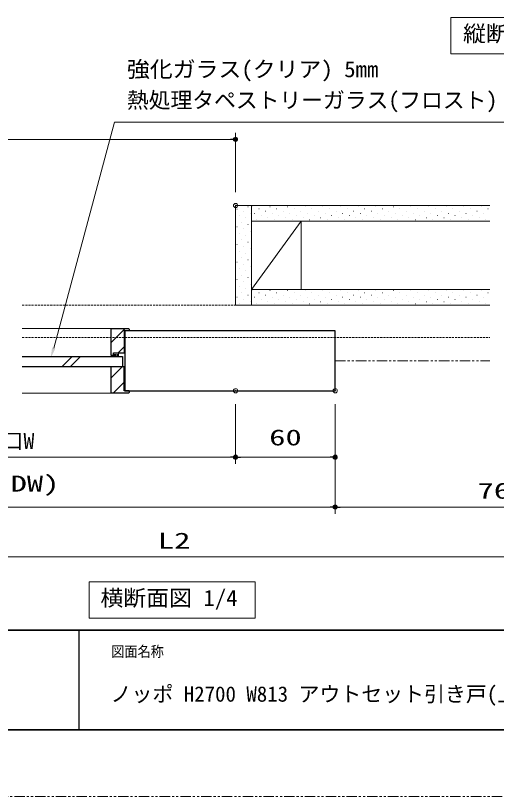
# Model space of a CAD drawing. Units: millimetres, scale not verified. Extents: x -1306 to 1306, y -607 to 607.
# Drawn here: x -931 to -641.4, y -594 to -124.1 of the extents above; entities that cross this region are included whole.
import ezdxf
from ezdxf.enums import TextEntityAlignment as Align

# ---------------------------------------------------------------- set-up
doc = ezdxf.new("R2010")
doc.units = ezdxf.units.MM
doc.header["$LTSCALE"] = 5
doc.header["$PDMODE"] = 32
doc.header["$PDSIZE"] = 2.5
doc.linetypes.add('USER1', pattern=[2.5, 1.25, -0.25, 0.25, -0.25, 0.25, -0.25])
doc.linetypes.add('USER2', pattern=[0.375, 0.25, -0.125])
for name, color, linetype, lineweight in [('0-1_線(黄)', 2, 'Continuous', 15), ('0-3_陰線', 4, 'USER1', 9), ('0-8_二点鎖線', 4, 'USER1', 9), ('0-B_点線(水)', 4, 'USER2', 9), ('0-D_線(白)', 7, 'Continuous', 30), ('1-0_線(水)', 4, 'Continuous', 9), ('1-1_寸法線', 3, 'Continuous', 13), ('1-2_ハッチング', 6, 'Continuous', 9), ('1-4_DEFPOINTS', 7, 'Continuous', 5), ('1-5_0', 3, 'Continuous', 25), ('1-7_図面枠', 7, 'Continuous', 35)]:
    doc.layers.add(name, color=color, linetype=linetype, lineweight=lineweight)
doc.styles.add('ＭＳ ゴシック', font='')
doc.styles.get('ＭＳ ゴシック').set_extended_font_data('MS Gothic')

# ---------------------------------------------------------------- blocks, each defined once
blk = doc.blocks.new('_DOT')
at = {"layer": '1-5_0'}
blk.add_line((-2.5, 0), (-5, 0), dxfattribs=at)
for points in [[(0, 0), (-2.5, 0), (-2.48, 0.313)], [(0, 0), (-2.48, -0.313), (-2.5, 0)], [(0, 0), (-2.48, 0.313), (-2.421, 0.622)], [(0, 0), (-2.421, -0.622), (-2.48, -0.313)], [(0, 0), (-2.421, 0.622), (-2.324, 0.92)], [(0, 0), (-2.324, -0.92), (-2.421, -0.622)], [(0, 0), (-2.324, 0.92), (-2.191, 1.204)], [(0, 0), (-2.191, -1.204), (-2.324, -0.92)], [(0, 0), (-2.191, 1.204), (-2.023, 1.469)], [(0, 0), (-2.023, -1.469), (-2.191, -1.204)], [(0, 0), (-2.023, 1.469), (-1.822, 1.711)], [(0, 0), (-1.822, -1.711), (-2.023, -1.469)], [(0, 0), (-1.822, 1.711), (-1.594, 1.926)], [(0, 0), (-1.594, -1.926), (-1.822, -1.711)], [(0, 0), (-1.594, 1.926), (-1.34, 2.111)], [(0, 0), (-1.34, -2.111), (-1.594, -1.926)], [(0, 0), (-1.34, 2.111), (-1.064, 2.262)], [(0, 0), (-1.064, -2.262), (-1.34, -2.111)], [(0, 0), (-1.064, 2.262), (-0.773, 2.378)], [(0, 0), (-0.773, -2.378), (-1.064, -2.262)], [(0, 0), (-0.773, 2.378), (-0.468, 2.456)], [(0, 0), (-0.468, -2.456), (-0.773, -2.378)], [(0, 0), (-0.468, 2.456), (-0.157, 2.495)], [(0, 0), (-0.157, -2.495), (-0.468, -2.456)], [(0, 0), (-0.157, 2.495), (0.157, 2.495)], [(0, 0), (0.157, -2.495), (-0.157, -2.495)], [(0, 0), (0.157, 2.495), (0.468, 2.456)], [(0, 0), (0.468, 2.456), (0.773, 2.378)], [(0, 0), (0.773, 2.378), (1.064, 2.262)], [(0, 0), (1.064, 2.262), (1.34, 2.111)], [(0, 0), (1.34, 2.111), (1.594, 1.926)], [(0, 0), (1.594, 1.926), (1.822, 1.711)], [(0, 0), (1.822, 1.711), (2.023, 1.469)], [(0, 0), (2.023, 1.469), (2.191, 1.204)], [(0, 0), (2.191, 1.204), (2.324, 0.92)], [(0, 0), (2.324, 0.92), (2.421, 0.622)], [(0, 0), (2.421, 0.622), (2.48, 0.313)], [(0, 0), (2.48, 0.313), (2.5, 0)], [(0, 0), (0.468, -2.456), (0.157, -2.495)], [(0, 0), (0.773, -2.378), (0.468, -2.456)], [(0, 0), (1.064, -2.262), (0.773, -2.378)], [(0, 0), (1.34, -2.111), (1.064, -2.262)], [(0, 0), (1.594, -1.926), (1.34, -2.111)], [(0, 0), (1.822, -1.711), (1.594, -1.926)], [(0, 0), (2.023, -1.469), (1.822, -1.711)], [(0, 0), (2.191, -1.204), (2.023, -1.469)], [(0, 0), (2.324, -0.92), (2.191, -1.204)], [(0, 0), (2.421, -0.622), (2.324, -0.92)], [(0, 0), (2.48, -0.313), (2.421, -0.622)], [(0, 0), (2.5, 0), (2.48, -0.313)]]:
    blk.add_solid(points, dxfattribs=at)

msp = doc.modelspace()

# ---------------------------------------------------------------- linework, layer by layer
at = {"layer": '0-1_線(黄)'}
for p, q in [((-798.483, -298.393), (-798.483, -238.393)), ((-798.483, -238.393), (-645.414, -238.393)), ((-788.983, -298.393), (-788.983, -238.393)), ((-788.983, -288.893), (-758.983, -247.893)), ((-788.983, -247.893), (-645.414, -247.893)), ((-758.983, -288.893), (-758.983, -247.893)), ((-645.414, -288.893), (-788.983, -288.893)), ((-645.414, -298.393), (-798.483, -298.393))]:
    msp.add_line(p, q, dxfattribs=at)
for points in [[(-668.904, -125.291), (-567.228, -125.291), (-567.228, -147.126), (-668.904, -147.126)], [(-886.564, -464.893), (-786.716, -464.893), (-786.716, -486.728), (-886.564, -486.728)]]:
    msp.add_lwpolyline(points, close=True, dxfattribs=at)
at = {"layer": '0-3_陰線'}
msp.add_line((387.036, -594), (-1292.964, -594), dxfattribs=at)
at = {"layer": '0-8_二点鎖線'}
msp.add_line((-738.483, -331.893), (-645.414, -331.893), dxfattribs=at)
at = {"layer": '0-B_点線(水)'}
for p, q in [((-926.956, -298.393), (-798.483, -298.393)), ((-926.956, -317.893), (-645.414, -317.893))]:
    msp.add_line(p, q, dxfattribs=at)
at = {"layer": '0-B_点線(水)', "color": 6}
for p, q in [((-871.953, -329.193), (-871.953, -327.093)), ((-871.328, -329.193), (-871.328, -327.093)), ((-870.703, -329.193), (-870.703, -327.093)), ((-870.078, -329.193), (-870.078, -327.093)), ((-869.453, -329.193), (-869.453, -327.093))]:
    msp.add_line(p, q, dxfattribs=at)
at = {"layer": '0-D_線(白)'}
for p, q in [((-865.237, -313.893), (-865.237, -349.893)), ((-862.987, -312.393), (-862.487, -312.893)), ((-862.487, -312.893), (-862.487, -313.893)), ((-926.956, -329.193), (-866.487, -329.193)), ((-866.487, -329.193), (-866.487, -335.193)), ((-926.956, -335.193), (-866.487, -335.193)), ((-862.987, -351.393), (-862.487, -350.893)), ((-862.487, -349.893), (-862.487, -350.893))]:
    msp.add_line(p, q, dxfattribs=at)
for points in [[(-871.987, -328.593), (-873.487, -328.593), (-873.487, -312.393), (-862.987, -312.393)], [(-862.487, -313.893), (-865.487, -313.893), (-865.487, -327.093)], [(-865.237, -349.893), (-738.483, -349.893), (-738.483, -313.893), (-865.237, -313.893)], [(-871.987, -328.593), (-871.987, -327.093), (-865.487, -327.093)], [(-871.987, -328.593), (-871.987, -327.093), (-868.987, -327.093)], [(-862.987, -351.393), (-873.487, -351.393), (-873.487, -335.193), (-865.487, -335.193)], [(-862.487, -349.893), (-865.487, -349.893), (-865.487, -335.193)]]:
    msp.add_lwpolyline(points, dxfattribs=at)
at = {"layer": '1-0_線(水)'}
for p, q in [((-926.956, -312.393), (-873.487, -312.393)), ((-871.987, -328.593), (-871.987, -329.193)), ((-868.987, -327.093), (-868.987, -329.193)), ((-902.866, -335.193), (-896.866, -329.193)), ((-897.866, -335.193), (-891.866, -329.193)), ((-926.956, -351.393), (-871.464, -351.393))]:
    msp.add_line(p, q, dxfattribs=at)
at = {"layer": '1-1_寸法線'}
for p, q in [((-798.483, -230.393), (-798.483, -194.624)), ((-1097.424, -198.624), (-801.483, -198.624)), ((-798.483, -357.893), (-798.483, -393.893)), ((-798.483, -357.893), (-798.483, -393.893)), ((-738.483, -357.893), (-738.483, -393.893)), ((-738.483, -357.893), (-738.483, -423.893)), ((-738.483, -357.893), (-738.483, -423.893)), ((-1097.424, -389.893), (-801.483, -389.893)), ((-795.483, -389.893), (-741.483, -389.893)), ((-1120.424, -419.893), (-741.483, -419.893)), ((-735.483, -419.893), (-540.997, -419.893)), ((-1131.424, -449.893), (-540.997, -449.893))]:
    msp.add_line(p, q, dxfattribs=at)
msp.add_lwpolyline([(-615.76, -188.326), (-871.323, -188.326), (-907.997, -324.221)], dxfattribs=at)
msp.add_solid([(-909.794, -329.945), (-908.991, -323.909), (-907.003, -324.533)], dxfattribs=at)
at = {"layer": '1-2_ハッチング'}
for p, q in [((-791.012, -239.268), (-790.962, -239.268)), ((-788.361, -239.15), (-788.311, -239.15)), ((-777.754, -239.15), (-777.704, -239.15)), ((-767.147, -239.15), (-767.097, -239.15)), ((-756.541, -239.15), (-756.491, -239.15)), ((-745.934, -239.15), (-745.884, -239.15)), ((-735.328, -239.15), (-735.278, -239.15)), ((-724.721, -239.15), (-724.671, -239.15)), ((-714.114, -239.15), (-714.064, -239.15)), ((-703.508, -239.15), (-703.458, -239.15)), ((-692.901, -239.15), (-692.851, -239.15)), ((-682.295, -239.15), (-682.245, -239.15)), ((-671.688, -239.15), (-671.638, -239.15)), ((-661.081, -239.15), (-661.031, -239.15)), ((-650.475, -239.15), (-650.425, -239.15)), ((-797.641, -240.594), (-797.591, -240.594)), ((-793.664, -241.92), (-793.614, -241.92)), ((-789.686, -243.246), (-789.636, -243.246)), ((-787.035, -243.127), (-786.985, -243.127)), ((-784.383, -240.476), (-784.333, -240.476)), ((-780.406, -241.801), (-780.356, -241.801)), ((-776.428, -243.127), (-776.378, -243.127)), ((-773.777, -240.476), (-773.727, -240.476)), ((-769.799, -241.801), (-769.749, -241.801)), ((-765.822, -243.127), (-765.772, -243.127)), ((-763.17, -240.476), (-763.12, -240.476)), ((-759.192, -241.801), (-759.142, -241.801)), ((-755.215, -243.127), (-755.165, -243.127)), ((-752.563, -240.476), (-752.513, -240.476)), ((-748.586, -241.801), (-748.536, -241.801)), ((-744.608, -243.127), (-744.558, -243.127)), ((-741.957, -240.476), (-741.907, -240.476)), ((-737.979, -241.801), (-737.929, -241.801)), ((-734.002, -243.127), (-733.952, -243.127)), ((-731.35, -240.476), (-731.3, -240.476)), ((-727.373, -241.801), (-727.323, -241.801)), ((-723.395, -243.127), (-723.345, -243.127)), ((-720.744, -240.476), (-720.694, -240.476)), ((-716.766, -241.801), (-716.716, -241.801)), ((-712.789, -243.127), (-712.739, -243.127)), ((-710.137, -240.476), (-710.087, -240.476)), ((-706.159, -241.801), (-706.109, -241.801)), ((-702.182, -243.127), (-702.132, -243.127)), ((-699.53, -240.476), (-699.48, -240.476)), ((-695.553, -241.801), (-695.503, -241.801)), ((-691.575, -243.127), (-691.525, -243.127)), ((-688.924, -240.476), (-688.874, -240.476)), ((-684.946, -241.801), (-684.896, -241.801)), ((-680.969, -243.127), (-680.919, -243.127)), ((-678.317, -240.476), (-678.267, -240.476)), ((-674.34, -241.801), (-674.29, -241.801)), ((-670.362, -243.127), (-670.312, -243.127)), ((-667.711, -240.476), (-667.661, -240.476)), ((-663.733, -241.801), (-663.683, -241.801)), ((-659.756, -243.127), (-659.706, -243.127)), ((-657.104, -240.476), (-657.054, -240.476)), ((-653.126, -241.801), (-653.076, -241.801)), ((-649.149, -243.127), (-649.099, -243.127)), ((-646.497, -240.476), (-646.447, -240.476)), ((-796.316, -244.572), (-796.266, -244.572)), ((-794.99, -248.549), (-794.94, -248.549)), ((-792.338, -245.898), (-792.288, -245.898)), ((-785.709, -247.105), (-785.659, -247.105)), ((-783.057, -244.453), (-783.007, -244.453)), ((-779.08, -245.779), (-779.03, -245.779)), ((-775.102, -247.105), (-775.052, -247.105)), ((-772.451, -244.453), (-772.401, -244.453)), ((-768.473, -245.779), (-768.423, -245.779)), ((-764.496, -247.105), (-764.446, -247.105)), ((-761.844, -244.453), (-761.794, -244.453)), ((-757.867, -245.779), (-757.817, -245.779)), ((-753.889, -247.105), (-753.839, -247.105)), ((-751.238, -244.453), (-751.188, -244.453)), ((-747.26, -245.779), (-747.21, -245.779)), ((-743.283, -247.105), (-743.233, -247.105)), ((-740.631, -244.453), (-740.581, -244.453)), ((-736.653, -245.779), (-736.603, -245.779)), ((-732.676, -247.105), (-732.626, -247.105)), ((-730.024, -244.453), (-729.974, -244.453)), ((-726.047, -245.779), (-725.997, -245.779)), ((-722.069, -247.105), (-722.019, -247.105)), ((-719.418, -244.453), (-719.368, -244.453)), ((-715.44, -245.779), (-715.39, -245.779)), ((-711.463, -247.105), (-711.413, -247.105)), ((-708.811, -244.453), (-708.761, -244.453)), ((-704.834, -245.779), (-704.784, -245.779)), ((-700.856, -247.105), (-700.806, -247.105)), ((-698.205, -244.453), (-698.155, -244.453)), ((-694.227, -245.779), (-694.177, -245.779)), ((-690.25, -247.105), (-690.2, -247.105)), ((-687.598, -244.453), (-687.548, -244.453)), ((-683.62, -245.779), (-683.57, -245.779)), ((-679.643, -247.105), (-679.593, -247.105)), ((-676.991, -244.453), (-676.941, -244.453)), ((-673.014, -245.779), (-672.964, -245.779)), ((-669.036, -247.105), (-668.986, -247.105)), ((-666.385, -244.453), (-666.335, -244.453)), ((-662.407, -245.779), (-662.357, -245.779)), ((-658.43, -247.105), (-658.38, -247.105)), ((-655.778, -244.453), (-655.728, -244.453)), ((-651.801, -245.779), (-651.751, -245.779)), ((-647.823, -247.105), (-647.773, -247.105)), ((-797.641, -251.201), (-797.591, -251.201)), ((-793.664, -252.527), (-793.614, -252.527)), ((-791.012, -249.875), (-790.962, -249.875)), ((-796.316, -255.178), (-796.266, -255.178)), ((-792.338, -256.504), (-792.288, -256.504)), ((-789.686, -253.853), (-789.636, -253.853)), ((-797.641, -261.807), (-797.591, -261.807)), ((-794.99, -259.156), (-794.94, -259.156)), ((-791.012, -260.482), (-790.962, -260.482)), ((-796.316, -265.785), (-796.266, -265.785)), ((-793.664, -263.133), (-793.614, -263.133)), ((-792.338, -267.111), (-792.288, -267.111)), ((-789.686, -264.459), (-789.636, -264.459)), ((-797.641, -272.414), (-797.591, -272.414)), ((-794.99, -269.762), (-794.94, -269.762)), ((-791.012, -271.088), (-790.962, -271.088)), ((-796.316, -276.392), (-796.266, -276.392)), ((-793.664, -273.74), (-793.614, -273.74)), ((-789.686, -275.066), (-789.636, -275.066)), ((-794.99, -280.369), (-794.94, -280.369)), ((-792.338, -277.717), (-792.288, -277.717)), ((-791.012, -281.695), (-790.962, -281.695)), ((-797.641, -283.021), (-797.591, -283.021)), ((-793.664, -284.347), (-793.614, -284.347)), ((-789.686, -285.672), (-789.636, -285.672)), ((-796.316, -286.998), (-796.266, -286.998)), ((-794.99, -290.976), (-794.94, -290.976)), ((-792.338, -288.324), (-792.288, -288.324)), ((-788.361, -289.65), (-788.311, -289.65)), ((-784.383, -290.976), (-784.333, -290.976)), ((-777.754, -289.65), (-777.704, -289.65)), ((-773.777, -290.976), (-773.727, -290.976)), ((-767.147, -289.65), (-767.097, -289.65)), ((-763.17, -290.976), (-763.12, -290.976)), ((-756.541, -289.65), (-756.491, -289.65)), ((-752.563, -290.976), (-752.513, -290.976)), ((-745.934, -289.65), (-745.884, -289.65)), ((-741.957, -290.976), (-741.907, -290.976)), ((-735.328, -289.65), (-735.278, -289.65)), ((-731.35, -290.976), (-731.3, -290.976)), ((-724.721, -289.65), (-724.671, -289.65)), ((-720.744, -290.976), (-720.694, -290.976)), ((-714.114, -289.65), (-714.064, -289.65)), ((-710.137, -290.976), (-710.087, -290.976)), ((-703.508, -289.65), (-703.458, -289.65)), ((-699.53, -290.976), (-699.48, -290.976)), ((-692.901, -289.65), (-692.851, -289.65)), ((-688.924, -290.976), (-688.874, -290.976)), ((-682.295, -289.65), (-682.245, -289.65)), ((-678.317, -290.976), (-678.267, -290.976)), ((-671.688, -289.65), (-671.638, -289.65)), ((-667.711, -290.976), (-667.661, -290.976)), ((-661.081, -289.65), (-661.031, -289.65)), ((-657.104, -290.976), (-657.054, -290.976)), ((-650.475, -289.65), (-650.425, -289.65)), ((-646.497, -290.976), (-646.447, -290.976)), ((-797.641, -293.627), (-797.591, -293.627)), ((-793.664, -294.953), (-793.614, -294.953)), ((-791.012, -292.301), (-790.962, -292.301)), ((-787.035, -293.627), (-786.985, -293.627)), ((-783.057, -294.953), (-783.007, -294.953)), ((-780.406, -292.301), (-780.356, -292.301)), ((-776.428, -293.627), (-776.378, -293.627)), ((-772.451, -294.953), (-772.401, -294.953)), ((-769.799, -292.301), (-769.749, -292.301)), ((-765.822, -293.627), (-765.772, -293.627)), ((-761.844, -294.953), (-761.794, -294.953)), ((-759.192, -292.301), (-759.142, -292.301)), ((-755.215, -293.627), (-755.165, -293.627)), ((-751.238, -294.953), (-751.188, -294.953)), ((-748.586, -292.301), (-748.536, -292.301)), ((-744.608, -293.627), (-744.558, -293.627)), ((-740.631, -294.953), (-740.581, -294.953)), ((-737.979, -292.301), (-737.929, -292.301)), ((-734.002, -293.627), (-733.952, -293.627)), ((-730.024, -294.953), (-729.974, -294.953)), ((-727.373, -292.301), (-727.323, -292.301)), ((-723.395, -293.627), (-723.345, -293.627)), ((-719.418, -294.953), (-719.368, -294.953)), ((-716.766, -292.301), (-716.716, -292.301)), ((-712.789, -293.627), (-712.739, -293.627)), ((-708.811, -294.953), (-708.761, -294.953)), ((-706.159, -292.301), (-706.109, -292.301)), ((-702.182, -293.627), (-702.132, -293.627)), ((-698.205, -294.953), (-698.155, -294.953)), ((-695.553, -292.301), (-695.503, -292.301)), ((-691.575, -293.627), (-691.525, -293.627)), ((-687.598, -294.953), (-687.548, -294.953)), ((-684.946, -292.301), (-684.896, -292.301)), ((-680.969, -293.627), (-680.919, -293.627)), ((-676.991, -294.953), (-676.941, -294.953)), ((-674.34, -292.301), (-674.29, -292.301)), ((-670.362, -293.627), (-670.312, -293.627)), ((-666.385, -294.953), (-666.335, -294.953)), ((-663.733, -292.301), (-663.683, -292.301)), ((-659.756, -293.627), (-659.706, -293.627)), ((-655.778, -294.953), (-655.728, -294.953)), ((-653.126, -292.301), (-653.076, -292.301)), ((-649.149, -293.627), (-649.099, -293.627)), ((-796.316, -297.605), (-796.266, -297.605)), ((-789.686, -296.279), (-789.636, -296.279)), ((-785.709, -297.605), (-785.659, -297.605)), ((-779.08, -296.279), (-779.03, -296.279)), ((-775.102, -297.605), (-775.052, -297.605)), ((-768.473, -296.279), (-768.423, -296.279)), ((-764.496, -297.605), (-764.446, -297.605)), ((-757.867, -296.279), (-757.817, -296.279)), ((-753.889, -297.605), (-753.839, -297.605)), ((-747.26, -296.279), (-747.21, -296.279)), ((-743.283, -297.605), (-743.233, -297.605)), ((-736.653, -296.279), (-736.603, -296.279)), ((-732.676, -297.605), (-732.626, -297.605)), ((-726.047, -296.279), (-725.997, -296.279)), ((-722.069, -297.605), (-722.019, -297.605)), ((-715.44, -296.279), (-715.39, -296.279)), ((-711.463, -297.605), (-711.413, -297.605)), ((-704.834, -296.279), (-704.784, -296.279)), ((-700.856, -297.605), (-700.806, -297.605)), ((-694.227, -296.279), (-694.177, -296.279)), ((-690.25, -297.605), (-690.2, -297.605)), ((-683.62, -296.279), (-683.57, -296.279)), ((-679.643, -297.605), (-679.593, -297.605)), ((-673.014, -296.279), (-672.964, -296.279)), ((-669.036, -297.605), (-668.986, -297.605)), ((-662.407, -296.279), (-662.357, -296.279)), ((-658.43, -297.605), (-658.38, -297.605)), ((-651.801, -296.279), (-651.751, -296.279)), ((-647.823, -297.605), (-647.773, -297.605)), ((-873.487, -320.858), (-865.022, -312.393)), ((-868.916, -326.893), (-865.487, -323.464)), ((-873.487, -342.071), (-866.809, -335.393)), ((-872.203, -351.393), (-865.487, -344.678))]:
    msp.add_line(p, q, dxfattribs=at)
at = {"layer": '1-4_DEFPOINTS'}
for p in [(-798.483, -198.624), (-798.483, -238.393), (-798.483, -349.893), (-798.483, -349.893), (-738.483, -349.893), (-798.483, -389.893), (-738.483, -389.893), (-738.483, -419.893)]:
    msp.add_point(p, dxfattribs=at)
at = {"layer": '1-5_0', "color": 7}
msp.add_line((-892.964, -494), (-892.964, -554), dxfattribs=at)
msp.add_line((-892.964, -494), (-892.964, -554), dxfattribs=at)
at = {"layer": '1-7_図面枠'}
msp.add_line((-1252.964, -494), (347.036, -494), dxfattribs=at)
msp.add_lwpolyline([(-1252.964, -554), (347.036, -554), (347.036, 554), (-1252.964, 554)], close=True, dxfattribs=at)

# ---------------------------------------------------------------- block references
at = {"layer": '1-1_寸法線', "xscale": 0.6, "yscale": 0.6}
for p in [(-798.483, -198.624), (-798.483, -389.893), (-738.483, -389.893), (-738.483, -419.893)]:
    msp.add_blockref('_DOT', p, dxfattribs=at)
at = {"layer": '1-1_寸法線', "xscale": 0.6, "yscale": 0.6, "rotation": 180}
for p in [(-798.483, -389.893), (-738.483, -419.893)]:
    msp.add_blockref('_DOT', p, dxfattribs=at)

# ---------------------------------------------------------------- texts
at = {"layer": '0-1_線(黄)', "style": 'ＭＳ ゴシック', "width": 1.05}
for s, p in [('縦断面図 1/4', (-661.523, -142.67)), ('横断面図 1/4', (-879.88, -482.271))]:
    msp.add_text(s, height=9.621, dxfattribs=at).set_placement(p, align=Align.BOTTOM_LEFT)
at = {"layer": '1-1_寸法線', "style": 'ＭＳ ゴシック'}
for s, height, width, p in [('強化ガラス(クリア) 5mm', 9.621, 1.05, (-863.923, -164.076)), ('60', 9.604, 1.5, (-778.245, -385.651)), ('W(DW)', 9.604, 1.5, (-953.572, -413.458)), ('764', 9.604, 1.5, (-652.764, -417.743)), ('L2', 9.604, 1.5, (-845.258, -447.743))]:
    msp.add_text(s, height=height, dxfattribs=dict(at, width=width)).set_placement(p, align=Align.BOTTOM_LEFT)
for s, p in [('熱処理タペストリーガラス(フロスト) 5mm', (-863.923, -182.647)), ('有効開口W', (-978.691, -387.743))]:
    msp.add_text(s, height=9.621, dxfattribs=at).set_placement(p, align=Align.BOTTOM_LEFT)
at = {"layer": '1-7_図面枠', "style": 'ＭＳ ゴシック', "width": 0.9}
msp.add_text('図面名称', height=6.452, dxfattribs=at).set_placement((-873.367, -511.963), align=Align.BOTTOM_LEFT)
at = {"layer": '1-7_図面枠', "style": 'ＭＳ ゴシック'}
msp.add_text('ノッポ H2700 W813 アウトセット引き戸(上吊タイプ) 枠なし ガラス入り 図面', height=9.236, dxfattribs=at).set_placement((-873.76, -539.776), align=Align.BOTTOM_LEFT)

doc.saveas('drawing.dxf')
